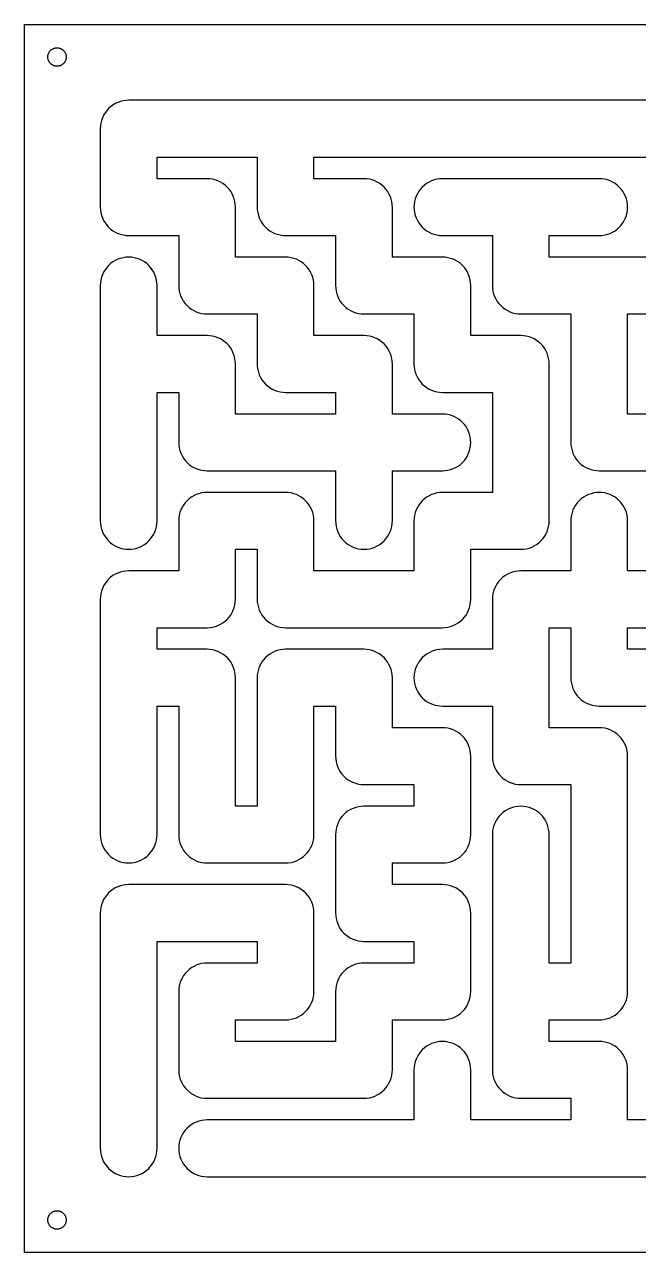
# Model space of a CAD drawing. Header units: millimetres. Extents: x -12 to 215, y -12 to 215.
# Drawn here: x -12 to 101.5, y -12 to 215 of the extents above; entities that cross this region are included whole.
import ezdxf

# ---------------------------------------------------------------- set-up
doc = ezdxf.new("R2010")
doc.units = ezdxf.units.MM
doc.layers.add('CUT', color=1, linetype='Continuous')

msp = doc.modelspace()

# ---------------------------------------------------------------- linework, layer by layer
at = {"layer": 'CUT'}
for points in [[(-12, -12), (-12, 215), (215, 215), (215, -12), (-12, -12)], [(-4.3, 209), (-4.3, 208.92), (-4.31, 208.83), (-4.32, 208.75), (-4.33, 208.67), (-4.35, 208.59), (-4.37, 208.51), (-4.4, 208.43), (-4.43, 208.35), (-4.46, 208.27), (-4.5, 208.2), (-4.54, 208.13), (-4.59, 208.06), (-4.63, 207.99), (-4.69, 207.92), (-4.74, 207.86), (-4.8, 207.8), (-4.86, 207.74), (-4.92, 207.69), (-4.99, 207.63), (-5.06, 207.59), (-5.13, 207.54), (-5.2, 207.5), (-5.27, 207.46), (-5.35, 207.43), (-5.43, 207.4), (-5.51, 207.37), (-5.59, 207.35), (-5.67, 207.33), (-5.75, 207.32), (-5.83, 207.31), (-5.92, 207.3), (-6, 207.3), (-6.08, 207.3), (-6.17, 207.31), (-6.25, 207.32), (-6.33, 207.33), (-6.41, 207.35), (-6.49, 207.37), (-6.57, 207.4), (-6.65, 207.43), (-6.73, 207.46), (-6.8, 207.5), (-6.87, 207.54), (-6.94, 207.59), (-7.01, 207.63), (-7.08, 207.69), (-7.14, 207.74), (-7.2, 207.8), (-7.26, 207.86), (-7.31, 207.92), (-7.37, 207.99), (-7.41, 208.06), (-7.46, 208.13), (-7.5, 208.2), (-7.54, 208.27), (-7.57, 208.35), (-7.6, 208.43), (-7.63, 208.51), (-7.65, 208.59), (-7.67, 208.67), (-7.68, 208.75), (-7.69, 208.83), (-7.7, 208.92), (-7.7, 209), (-7.7, 209.08), (-7.69, 209.17), (-7.68, 209.25), (-7.67, 209.33), (-7.65, 209.41), (-7.63, 209.49), (-7.6, 209.57), (-7.57, 209.65), (-7.54, 209.73), (-7.5, 209.8), (-7.46, 209.87), (-7.41, 209.94), (-7.37, 210.01), (-7.31, 210.08), (-7.26, 210.14), (-7.2, 210.2), (-7.14, 210.26), (-7.08, 210.31), (-7.01, 210.37), (-6.94, 210.41), (-6.87, 210.46), (-6.8, 210.5), (-6.73, 210.54), (-6.65, 210.57), (-6.57, 210.6), (-6.49, 210.63), (-6.41, 210.65), (-6.33, 210.67), (-6.25, 210.68), (-6.17, 210.69), (-6.08, 210.7), (-6, 210.7), (-5.92, 210.7), (-5.83, 210.69), (-5.75, 210.68), (-5.67, 210.67), (-5.59, 210.65), (-5.51, 210.63), (-5.43, 210.6), (-5.35, 210.57), (-5.27, 210.54), (-5.2, 210.5), (-5.13, 210.46), (-5.06, 210.41), (-4.99, 210.37), (-4.92, 210.31), (-4.86, 210.26), (-4.8, 210.2), (-4.74, 210.14), (-4.69, 210.08), (-4.63, 210.01), (-4.59, 209.94), (-4.54, 209.87), (-4.5, 209.8), (-4.46, 209.73), (-4.43, 209.65), (-4.4, 209.57), (-4.37, 209.49), (-4.35, 209.41), (-4.33, 209.33), (-4.32, 209.25), (-4.31, 209.17), (-4.3, 209.08), (-4.3, 209)], [(-4.3, -6), (-4.3, -6.08), (-4.31, -6.17), (-4.32, -6.25), (-4.33, -6.33), (-4.35, -6.41), (-4.37, -6.49), (-4.4, -6.57), (-4.43, -6.65), (-4.46, -6.73), (-4.5, -6.8), (-4.54, -6.87), (-4.59, -6.94), (-4.63, -7.01), (-4.69, -7.08), (-4.74, -7.14), (-4.8, -7.2), (-4.86, -7.26), (-4.92, -7.31), (-4.99, -7.37), (-5.06, -7.41), (-5.13, -7.46), (-5.2, -7.5), (-5.27, -7.54), (-5.35, -7.57), (-5.43, -7.6), (-5.51, -7.63), (-5.59, -7.65), (-5.67, -7.67), (-5.75, -7.68), (-5.83, -7.69), (-5.92, -7.7), (-6, -7.7), (-6.08, -7.7), (-6.17, -7.69), (-6.25, -7.68), (-6.33, -7.67), (-6.41, -7.65), (-6.49, -7.63), (-6.57, -7.6), (-6.65, -7.57), (-6.73, -7.54), (-6.8, -7.5), (-6.87, -7.46), (-6.94, -7.41), (-7.01, -7.37), (-7.08, -7.31), (-7.14, -7.26), (-7.2, -7.2), (-7.26, -7.14), (-7.31, -7.08), (-7.37, -7.01), (-7.41, -6.94), (-7.46, -6.87), (-7.5, -6.8), (-7.54, -6.73), (-7.57, -6.65), (-7.6, -6.57), (-7.63, -6.49), (-7.65, -6.41), (-7.67, -6.33), (-7.68, -6.25), (-7.69, -6.17), (-7.7, -6.08), (-7.7, -6), (-7.7, -5.92), (-7.69, -5.83), (-7.68, -5.75), (-7.67, -5.67), (-7.65, -5.59), (-7.63, -5.51), (-7.6, -5.43), (-7.57, -5.35), (-7.54, -5.27), (-7.5, -5.2), (-7.46, -5.13), (-7.41, -5.06), (-7.37, -4.99), (-7.31, -4.92), (-7.26, -4.86), (-7.2, -4.8), (-7.14, -4.74), (-7.08, -4.69), (-7.01, -4.63), (-6.94, -4.59), (-6.87, -4.54), (-6.8, -4.5), (-6.73, -4.46), (-6.65, -4.43), (-6.57, -4.4), (-6.49, -4.37), (-6.41, -4.35), (-6.33, -4.33), (-6.25, -4.32), (-6.17, -4.31), (-6.08, -4.3), (-6, -4.3), (-5.92, -4.3), (-5.83, -4.31), (-5.75, -4.32), (-5.67, -4.33), (-5.59, -4.35), (-5.51, -4.37), (-5.43, -4.4), (-5.35, -4.43), (-5.27, -4.46), (-5.2, -4.5), (-5.13, -4.54), (-5.06, -4.59), (-4.99, -4.63), (-4.92, -4.69), (-4.86, -4.74), (-4.8, -4.8), (-4.74, -4.86), (-4.69, -4.92), (-4.63, -4.99), (-4.59, -5.06), (-4.54, -5.13), (-4.5, -5.2), (-4.46, -5.27), (-4.43, -5.35), (-4.4, -5.43), (-4.37, -5.51), (-4.35, -5.59), (-4.33, -5.67), (-4.32, -5.75), (-4.31, -5.83), (-4.3, -5.92), (-4.3, -6)]]:
    msp.add_lwpolyline(points, close=True, dxfattribs=at)
for points in [[(108.75, 201), (94.25, 201), (79.75, 201), (65.25, 201), (50.75, 201), (36.25, 201), (21.75, 201), (7.25, 201), (6.74, 200.97), (6.23, 200.9), (5.73, 200.77), (5.24, 200.6), (4.78, 200.38), (4.33, 200.12), (3.92, 199.81), (3.54, 199.46), (3.19, 199.08), (2.88, 198.67), (2.62, 198.22), (2.4, 197.76), (2.23, 197.27), (2.1, 196.77), (2.03, 196.26), (2, 195.75), (2, 181.25), (2.03, 180.74), (2.1, 180.23), (2.23, 179.73), (2.4, 179.24), (2.62, 178.78), (2.88, 178.33), (3.19, 177.92), (3.54, 177.54), (3.92, 177.19), (4.33, 176.88), (4.78, 176.62), (5.24, 176.4), (5.73, 176.23), (6.23, 176.1), (6.61, 176.04), (6.74, 176.03), (7.25, 176), (16.5, 176), (16.5, 166.75), (16.53, 166.24), (16.6, 165.73), (16.73, 165.23), (16.9, 164.74), (17.12, 164.28), (17.38, 163.83), (17.69, 163.42), (18.04, 163.04), (18.42, 162.69), (18.83, 162.38), (19.28, 162.12), (19.74, 161.9), (20.23, 161.73), (20.73, 161.6), (21.24, 161.53), (21.75, 161.5), (31, 161.5), (31, 152.25), (31.03, 151.74), (31.1, 151.23), (31.23, 150.73), (31.4, 150.24), (31.62, 149.78), (31.88, 149.33), (32.19, 148.92), (32.54, 148.54), (32.92, 148.19), (33.33, 147.88), (33.78, 147.62), (34.24, 147.4), (34.73, 147.23), (35.23, 147.1), (35.74, 147.03), (36.25, 147), (45.5, 147), (45.5, 143), (36.25, 143), (27, 143), (27, 152.25), (26.97, 152.76), (26.9, 153.27), (26.77, 153.77), (26.6, 154.26), (26.38, 154.72), (26.12, 155.17), (25.81, 155.58), (25.46, 155.96), (25.08, 156.31), (24.67, 156.62), (24.22, 156.88), (23.76, 157.1), (23.27, 157.27), (22.77, 157.4), (22.26, 157.47), (21.75, 157.5), (12.5, 157.5), (12.5, 166.75), (12.47, 167.26), (12.4, 167.77), (12.27, 168.27), (12.1, 168.76), (11.88, 169.22), (11.62, 169.67), (11.31, 170.08), (10.96, 170.46), (10.58, 170.81), (10.17, 171.12), (9.72, 171.38), (9.26, 171.6), (8.77, 171.77), (8.27, 171.9), (7.76, 171.97), (7.25, 172), (6.74, 171.97), (6.23, 171.9), (5.73, 171.77), (5.24, 171.6), (4.78, 171.38), (4.33, 171.12), (3.92, 170.81), (3.54, 170.46), (3.19, 170.08), (2.88, 169.67), (2.62, 169.22), (2.4, 168.76), (2.23, 168.27), (2.1, 167.77), (2.03, 167.26), (2, 166.75), (2, 152.25), (2, 137.75), (2, 123.25), (2.03, 122.74), (2.1, 122.23), (2.23, 121.73), (2.4, 121.24), (2.62, 120.78), (2.88, 120.33), (3.19, 119.92), (3.54, 119.54), (3.92, 119.19), (4.33, 118.88), (4.78, 118.62), (5.24, 118.4), (5.73, 118.23), (6.23, 118.1), (6.74, 118.03), (7.25, 118), (7.76, 118.03), (8.27, 118.1), (8.77, 118.23), (9.26, 118.4), (9.72, 118.62), (10.17, 118.88), (10.58, 119.19), (10.96, 119.54), (11.31, 119.92), (11.62, 120.33), (11.88, 120.78), (12.1, 121.24), (12.27, 121.73), (12.4, 122.23), (12.47, 122.74), (12.5, 123.25), (12.5, 137.75), (12.5, 147), (16.5, 147), (16.5, 137.75), (16.53, 137.24), (16.6, 136.73), (16.73, 136.23), (16.9, 135.74), (17.12, 135.28), (17.38, 134.83), (17.69, 134.42), (18.04, 134.04), (18.42, 133.69), (18.83, 133.38), (19.28, 133.12), (19.74, 132.9), (20.23, 132.73), (20.73, 132.6), (21.24, 132.53), (21.75, 132.5), (36.25, 132.5), (45.5, 132.5), (45.5, 123.25), (45.53, 122.74), (45.6, 122.23), (45.73, 121.73), (45.9, 121.24), (46.12, 120.78), (46.38, 120.33), (46.69, 119.92), (47.04, 119.54), (47.42, 119.19), (47.83, 118.88), (48.28, 118.62), (48.74, 118.4), (49.23, 118.23), (49.73, 118.1), (50.24, 118.03), (50.75, 118), (51.26, 118.03), (51.77, 118.1), (52.27, 118.23), (52.76, 118.4), (53.22, 118.62), (53.67, 118.88), (54.08, 119.19), (54.46, 119.54), (54.81, 119.92), (55.12, 120.33), (55.38, 120.78), (55.6, 121.24), (55.77, 121.73), (55.9, 122.23), (55.97, 122.74), (56, 123.25), (56, 132.5), (65.25, 132.5), (65.76, 132.53), (66.27, 132.6), (66.77, 132.73), (67.26, 132.9), (67.72, 133.12), (68.17, 133.38), (68.58, 133.69), (68.96, 134.04), (69.31, 134.42), (69.62, 134.83), (69.88, 135.28), (70.1, 135.74), (70.27, 136.23), (70.4, 136.73), (70.47, 137.24), (70.5, 137.75), (70.47, 138.26), (70.4, 138.77), (70.27, 139.27), (70.1, 139.76), (69.88, 140.22), (69.62, 140.67), (69.31, 141.08), (68.96, 141.46), (68.58, 141.81), (68.17, 142.12), (67.72, 142.38), (67.26, 142.6), (66.77, 142.77), (66.27, 142.9), (65.76, 142.97), (65.25, 143), (56, 143), (56, 152.25), (55.97, 152.76), (55.9, 153.27), (55.77, 153.77), (55.6, 154.26), (55.38, 154.72), (55.12, 155.17), (54.81, 155.58), (54.46, 155.96), (54.08, 156.31), (53.67, 156.62), (53.22, 156.88), (52.76, 157.1), (52.27, 157.27), (51.77, 157.4), (51.26, 157.47), (50.75, 157.5), (41.5, 157.5), (41.5, 166.75), (41.47, 167.26), (41.4, 167.77), (41.27, 168.27), (41.1, 168.76), (40.88, 169.22), (40.62, 169.67), (40.31, 170.08), (39.96, 170.46), (39.58, 170.81), (39.17, 171.12), (38.72, 171.38), (38.26, 171.6), (37.77, 171.77), (37.27, 171.9), (36.76, 171.97), (36.25, 172), (27, 172), (27, 181.25), (26.97, 181.76), (26.9, 182.27), (26.77, 182.77), (26.6, 183.26), (26.38, 183.72), (26.12, 184.17), (25.81, 184.58), (25.46, 184.96), (25.08, 185.31), (24.67, 185.62), (24.22, 185.88), (23.76, 186.1), (23.27, 186.27), (22.77, 186.4), (22.26, 186.47), (21.75, 186.5), (12.5, 186.5), (12.5, 190.5), (21.75, 190.5), (31, 190.5), (31, 181.25), (31.03, 180.74), (31.1, 180.23), (31.23, 179.73), (31.4, 179.24), (31.62, 178.78), (31.88, 178.33), (32.19, 177.92), (32.54, 177.54), (32.92, 177.19), (33.33, 176.88), (33.78, 176.62), (34.24, 176.4), (34.73, 176.23), (35.23, 176.1), (35.74, 176.03), (36.25, 176), (45.5, 176), (45.5, 166.75), (45.53, 166.24), (45.6, 165.73), (45.73, 165.23), (45.9, 164.74), (46.12, 164.28), (46.38, 163.83), (46.69, 163.42), (47.04, 163.04), (47.42, 162.69), (47.83, 162.38), (48.28, 162.12), (48.74, 161.9), (49.23, 161.73), (49.73, 161.6), (50.24, 161.53), (50.75, 161.5), (60, 161.5), (60, 152.25), (60.03, 151.74), (60.1, 151.23), (60.23, 150.73), (60.4, 150.24), (60.62, 149.78), (60.88, 149.33), (61.19, 148.92), (61.54, 148.54), (61.92, 148.19), (62.33, 147.88), (62.78, 147.62), (63.24, 147.4), (63.73, 147.23), (64.23, 147.1), (64.74, 147.03), (65.25, 147), (74.5, 147), (74.5, 137.75), (74.5, 128.5), (65.25, 128.5), (64.74, 128.47), (64.23, 128.4), (63.73, 128.27), (63.24, 128.1), (62.78, 127.88), (62.33, 127.62), (61.92, 127.31), (61.54, 126.96), (61.19, 126.58), (60.88, 126.17), (60.62, 125.72), (60.4, 125.26), (60.23, 124.77), (60.1, 124.27), (60.03, 123.76), (60, 123.25), (60, 114), (50.75, 114), (41.5, 114), (41.5, 123.25), (41.47, 123.76), (41.4, 124.27), (41.27, 124.77), (41.1, 125.26), (40.88, 125.72), (40.62, 126.17), (40.31, 126.58), (39.96, 126.96), (39.58, 127.31), (39.17, 127.62), (38.72, 127.88), (38.26, 128.1), (37.77, 128.27), (37.27, 128.4), (36.76, 128.47), (36.25, 128.5), (21.75, 128.5), (21.24, 128.47), (20.73, 128.4), (20.23, 128.27), (19.74, 128.1), (19.28, 127.88), (18.83, 127.62), (18.42, 127.31), (18.04, 126.96), (17.69, 126.58), (17.38, 126.17), (17.12, 125.72), (16.9, 125.26), (16.73, 124.77), (16.6, 124.27), (16.53, 123.76), (16.5, 123.25), (16.5, 114), (7.25, 114), (6.74, 113.97), (6.23, 113.9), (5.73, 113.77), (5.24, 113.6), (4.78, 113.38), (4.33, 113.12), (3.92, 112.81), (3.54, 112.46), (3.19, 112.08), (2.88, 111.67), (2.62, 111.22), (2.4, 110.76), (2.23, 110.27), (2.1, 109.77), (2.03, 109.26), (2, 108.75), (2, 94.25), (2, 79.75), (2, 65.25), (2.03, 64.74), (2.1, 64.23), (2.23, 63.73), (2.4, 63.24), (2.62, 62.78), (2.88, 62.33), (3.19, 61.92), (3.54, 61.54), (3.92, 61.19), (4.33, 60.88), (4.78, 60.62), (5.24, 60.4), (5.73, 60.23), (6.23, 60.1), (6.74, 60.03), (7.25, 60), (7.76, 60.03), (8.27, 60.1), (8.77, 60.23), (9.26, 60.4), (9.72, 60.62), (10.17, 60.88), (10.58, 61.19), (10.96, 61.54), (11.31, 61.92), (11.62, 62.33), (11.88, 62.78), (12.1, 63.24), (12.27, 63.73), (12.4, 64.23), (12.47, 64.74), (12.5, 65.25), (12.5, 79.75), (12.5, 89), (16.5, 89), (16.5, 79.75), (16.5, 65.25), (16.53, 64.74), (16.6, 64.23), (16.73, 63.73), (16.9, 63.24), (17.12, 62.78), (17.38, 62.33), (17.69, 61.92), (18.04, 61.54), (18.42, 61.19), (18.83, 60.88), (19.28, 60.62), (19.74, 60.4), (20.23, 60.23), (20.73, 60.1), (21.24, 60.03), (21.75, 60), (36.25, 60), (36.76, 60.03), (37.27, 60.1), (37.77, 60.23), (38.26, 60.4), (38.72, 60.62), (39.17, 60.88), (39.58, 61.19), (39.96, 61.54), (40.31, 61.92), (40.62, 62.33), (40.88, 62.78), (41.1, 63.24), (41.27, 63.73), (41.4, 64.23), (41.47, 64.74), (41.5, 65.25), (41.5, 79.75), (41.5, 89), (45.5, 89), (45.5, 79.75), (45.53, 79.24), (45.6, 78.73), (45.73, 78.23), (45.9, 77.74), (46.12, 77.28), (46.38, 76.83), (46.69, 76.42), (47.04, 76.04), (47.42, 75.69), (47.83, 75.38), (48.28, 75.12), (48.74, 74.9), (48.81, 74.87), (49.23, 74.73), (49.73, 74.6), (50.24, 74.53), (50.75, 74.5), (60, 74.5), (60, 70.5), (50.75, 70.5), (50.24, 70.47), (49.73, 70.4), (49.23, 70.27), (48.74, 70.1), (48.28, 69.88), (47.83, 69.62), (47.42, 69.31), (47.04, 68.96), (46.69, 68.58), (46.38, 68.17), (46.12, 67.72), (45.9, 67.26), (45.73, 66.77), (45.6, 66.27), (45.53, 65.76), (45.5, 65.25), (45.5, 50.75), (45.53, 50.24), (45.6, 49.73), (45.73, 49.23), (45.9, 48.74), (46.12, 48.28), (46.38, 47.83), (46.69, 47.42), (47.04, 47.04), (47.42, 46.69), (47.83, 46.38), (48.28, 46.12), (48.74, 45.9), (49.23, 45.73), (49.73, 45.6), (50.24, 45.53), (50.75, 45.5), (60, 45.5), (60, 41.5), (50.75, 41.5), (50.24, 41.47), (49.73, 41.4), (49.23, 41.27), (48.74, 41.1), (48.28, 40.88), (47.83, 40.62), (47.42, 40.31), (47.04, 39.96), (46.69, 39.58), (46.38, 39.17), (46.12, 38.72), (45.9, 38.26), (45.73, 37.77), (45.6, 37.27), (45.53, 36.76), (45.5, 36.25), (45.5, 27), (36.25, 27), (27, 27), (27, 31), (36.25, 31), (36.76, 31.03), (37.27, 31.1), (37.77, 31.23), (38.26, 31.4), (38.72, 31.62), (39.17, 31.88), (39.58, 32.19), (39.96, 32.54), (40.31, 32.92), (40.62, 33.33), (40.88, 33.78), (41.1, 34.24), (41.27, 34.73), (41.4, 35.23), (41.47, 35.74), (41.5, 36.25), (41.5, 50.75), (41.47, 51.26), (41.4, 51.77), (41.27, 52.27), (41.1, 52.76), (40.88, 53.22), (40.62, 53.67), (40.31, 54.08), (39.96, 54.46), (39.58, 54.81), (39.17, 55.12), (38.72, 55.38), (38.26, 55.6), (37.77, 55.77), (37.27, 55.9), (36.76, 55.97), (36.25, 56), (21.75, 56), (7.25, 56), (6.74, 55.97), (6.23, 55.9), (5.73, 55.77), (5.24, 55.6), (4.78, 55.38), (4.33, 55.12), (3.92, 54.81), (3.54, 54.46), (3.19, 54.08), (2.88, 53.67), (2.62, 53.22), (2.4, 52.76), (2.23, 52.27), (2.1, 51.77), (2.03, 51.26), (2, 50.75), (2, 36.25), (2, 21.75), (2, 7.25), (2.03, 6.74), (2.1, 6.23), (2.23, 5.73), (2.4, 5.24), (2.62, 4.78), (2.88, 4.33), (3.19, 3.92), (3.54, 3.54), (3.92, 3.19), (4.33, 2.88), (4.78, 2.62), (5.24, 2.4), (5.73, 2.23), (6.23, 2.1), (6.74, 2.03), (7.25, 2), (7.76, 2.03), (8.27, 2.1), (8.77, 2.23), (9.26, 2.4), (9.72, 2.62), (10.17, 2.88), (10.58, 3.19), (10.96, 3.54), (11.31, 3.92), (11.62, 4.33), (11.88, 4.78), (12.1, 5.24), (12.27, 5.73), (12.4, 6.23), (12.47, 6.74), (12.5, 7.25), (12.5, 21.75), (12.5, 36.25), (12.5, 45.5), (21.75, 45.5), (31, 45.5), (31, 41.5), (21.75, 41.5), (21.24, 41.47), (20.73, 41.4), (20.23, 41.27), (19.74, 41.1), (19.28, 40.88), (18.83, 40.62), (18.42, 40.31), (18.04, 39.96), (17.69, 39.58), (17.38, 39.17), (17.12, 38.72), (16.9, 38.26), (16.73, 37.77), (16.6, 37.27), (16.53, 36.76), (16.5, 36.25), (16.5, 21.75), (16.53, 21.24), (16.6, 20.73), (16.73, 20.23), (16.9, 19.74), (17.12, 19.28), (17.38, 18.83), (17.69, 18.42), (18.04, 18.04), (18.42, 17.69), (18.53, 17.61), (18.83, 17.38), (19.28, 17.12), (19.74, 16.9), (20.05, 16.79), (20.23, 16.73), (20.73, 16.6), (21.24, 16.53), (21.75, 16.5), (36.25, 16.5), (50.75, 16.5), (51.26, 16.53), (51.77, 16.6), (52.27, 16.73), (52.76, 16.9), (53.22, 17.12), (53.67, 17.38), (54.08, 17.69), (54.46, 18.04), (54.81, 18.42), (55.12, 18.83), (55.38, 19.28), (55.6, 19.74), (55.77, 20.23), (55.9, 20.73), (55.97, 21.24), (56, 21.75), (56, 31), (65.25, 31), (65.76, 31.03), (66.27, 31.1), (66.77, 31.23), (67.26, 31.4), (67.72, 31.62), (68.17, 31.88), (68.58, 32.19), (68.96, 32.54), (69.31, 32.92), (69.62, 33.33), (69.88, 33.78), (70.1, 34.24), (70.27, 34.73), (70.4, 35.23), (70.47, 35.74), (70.5, 36.25), (70.5, 50.75), (70.47, 51.26), (70.4, 51.77), (70.27, 52.27), (70.1, 52.76), (69.88, 53.22), (69.62, 53.67), (69.31, 54.08), (68.96, 54.46), (68.58, 54.81), (68.17, 55.12), (67.72, 55.38), (67.26, 55.6), (66.77, 55.77), (66.27, 55.9), (65.76, 55.97), (65.25, 56), (56, 56), (56, 60), (65.25, 60), (65.76, 60.03), (66.27, 60.1), (66.77, 60.23), (67.26, 60.4), (67.72, 60.62), (68.17, 60.88), (68.58, 61.19), (68.96, 61.54), (69.31, 61.92), (69.62, 62.33), (69.88, 62.78), (70.1, 63.24), (70.27, 63.73), (70.4, 64.23), (70.47, 64.74), (70.5, 65.25), (70.5, 79.75), (70.47, 80.26), (70.4, 80.77), (70.27, 81.27), (70.1, 81.76), (69.88, 82.22), (69.62, 82.67), (69.31, 83.08), (68.96, 83.46), (68.58, 83.81), (68.17, 84.12), (67.72, 84.38), (67.26, 84.6), (66.77, 84.77), (66.27, 84.9), (65.76, 84.97), (65.25, 85), (56, 85), (56, 94.25), (55.97, 94.76), (55.9, 95.27), (55.77, 95.77), (55.6, 96.26), (55.38, 96.72), (55.12, 97.17), (54.81, 97.58), (54.46, 97.96), (54.08, 98.31), (53.67, 98.62), (53.22, 98.88), (52.76, 99.1), (52.27, 99.27), (51.77, 99.4), (51.26, 99.47), (50.75, 99.5), (36.25, 99.5), (35.74, 99.47), (35.23, 99.4), (34.73, 99.27), (34.24, 99.1), (33.78, 98.88), (33.33, 98.62), (32.92, 98.31), (32.54, 97.96), (32.19, 97.58), (31.88, 97.17), (31.62, 96.72), (31.4, 96.26), (31.23, 95.77), (31.1, 95.27), (31.03, 94.76), (31, 94.25), (31, 79.75), (31, 70.5), (27, 70.5), (27, 79.75), (27, 94.25), (26.97, 94.76), (26.9, 95.27), (26.77, 95.77), (26.6, 96.26), (26.38, 96.72), (26.12, 97.17), (25.81, 97.58), (25.46, 97.96), (25.08, 98.31), (24.67, 98.62), (24.22, 98.88), (23.76, 99.1), (23.27, 99.27), (22.77, 99.4), (22.26, 99.47), (21.75, 99.5), (12.5, 99.5), (12.5, 103.5), (21.75, 103.5), (22.26, 103.53), (22.77, 103.6), (23.27, 103.73), (23.76, 103.9), (24.22, 104.12), (24.67, 104.38), (25.08, 104.69), (25.46, 105.04), (25.81, 105.42), (26.12, 105.83), (26.38, 106.28), (26.6, 106.74), (26.77, 107.23), (26.9, 107.73), (26.97, 108.24), (27, 108.75), (27, 118), (31, 118), (31, 108.75), (31.03, 108.24), (31.1, 107.73), (31.23, 107.23), (31.4, 106.74), (31.62, 106.28), (31.88, 105.83), (32.19, 105.42), (32.54, 105.04), (32.92, 104.69), (33.33, 104.38), (33.78, 104.12), (34.24, 103.9), (34.31, 103.87), (34.73, 103.73), (35.23, 103.6), (35.74, 103.53), (36.25, 103.5), (50.75, 103.5), (65.25, 103.5), (65.76, 103.53), (66.27, 103.6), (66.77, 103.73), (67.26, 103.9), (67.72, 104.12), (68.17, 104.38), (68.58, 104.69), (68.96, 105.04), (69.31, 105.42), (69.62, 105.83), (69.88, 106.28), (70.1, 106.74), (70.27, 107.23), (70.4, 107.73), (70.47, 108.24), (70.5, 108.75), (70.5, 118), (79.75, 118), (80.26, 118.03), (80.77, 118.1), (81.27, 118.23), (81.76, 118.4), (82.22, 118.62), (82.67, 118.88), (83.08, 119.19), (83.46, 119.54), (83.81, 119.92), (84.12, 120.33), (84.38, 120.78), (84.6, 121.24), (84.77, 121.73), (84.9, 122.23), (84.97, 122.74), (85, 123.25), (85, 137.75), (85, 152.25), (84.97, 152.76), (84.9, 153.27), (84.77, 153.77), (84.6, 154.26), (84.38, 154.72), (84.12, 155.17), (83.81, 155.58), (83.46, 155.96), (83.08, 156.31), (82.67, 156.62), (82.22, 156.88), (81.76, 157.1), (81.27, 157.27), (80.77, 157.4), (80.26, 157.47), (79.75, 157.5), (70.5, 157.5), (70.5, 166.75), (70.47, 167.26), (70.4, 167.77), (70.27, 168.27), (70.1, 168.76), (69.88, 169.22), (69.62, 169.67), (69.31, 170.08), (68.96, 170.46), (68.58, 170.81), (68.17, 171.12), (67.72, 171.38), (67.26, 171.6), (66.77, 171.77), (66.27, 171.9), (65.76, 171.97), (65.25, 172), (56, 172), (56, 181.25), (55.97, 181.76), (55.9, 182.27), (55.77, 182.77), (55.6, 183.26), (55.38, 183.72), (55.12, 184.17), (54.81, 184.58), (54.46, 184.96), (54.08, 185.31), (53.67, 185.62), (53.22, 185.88), (52.76, 186.1), (52.27, 186.27), (51.77, 186.4), (51.26, 186.47), (50.75, 186.5), (41.5, 186.5), (41.5, 190.5), (50.75, 190.5), (65.25, 190.5), (79.75, 190.5), (94.25, 190.5), (103.5, 190.5)], [(103.5, 172), (94.25, 172), (85, 172), (85, 176), (94.25, 176), (94.76, 176.03), (95.27, 176.1), (95.77, 176.23), (96.26, 176.4), (96.72, 176.62), (97.17, 176.88), (97.58, 177.19), (97.96, 177.54), (98.31, 177.92), (98.62, 178.33), (98.88, 178.78), (99.1, 179.24), (99.27, 179.73), (99.4, 180.23), (99.47, 180.74), (99.5, 181.25), (99.47, 181.76), (99.4, 182.27), (99.27, 182.77), (99.1, 183.26), (98.88, 183.72), (98.62, 184.17), (98.31, 184.58), (97.96, 184.96), (97.58, 185.31), (97.17, 185.62), (96.72, 185.88), (96.26, 186.1), (95.77, 186.27), (95.27, 186.4), (94.76, 186.47), (94.25, 186.5), (79.75, 186.5), (65.25, 186.5), (64.74, 186.47), (64.23, 186.4), (63.73, 186.27), (63.24, 186.1), (62.78, 185.88), (62.33, 185.62), (61.92, 185.31), (61.54, 184.96), (61.19, 184.58), (60.88, 184.17), (60.62, 183.72), (60.4, 183.26), (60.23, 182.77), (60.1, 182.27), (60.03, 181.76), (60, 181.25), (60.03, 180.74), (60.1, 180.23), (60.23, 179.73), (60.4, 179.24), (60.62, 178.78), (60.88, 178.33), (61.19, 177.92), (61.54, 177.54), (61.92, 177.19), (62.33, 176.88), (62.78, 176.62), (63.24, 176.4), (63.73, 176.23), (64.23, 176.1), (64.74, 176.03), (65.25, 176), (74.5, 176), (74.5, 166.75), (74.53, 166.24), (74.6, 165.73), (74.73, 165.23), (74.9, 164.74), (75.12, 164.28), (75.38, 163.83), (75.69, 163.42), (76.04, 163.04), (76.42, 162.69), (76.83, 162.38), (77.28, 162.12), (77.74, 161.9), (78.23, 161.73), (78.73, 161.6), (79.24, 161.53), (79.75, 161.5), (89, 161.5), (89, 152.25), (89, 137.75), (89.03, 137.24), (89.1, 136.73), (89.23, 136.23), (89.4, 135.74), (89.62, 135.28), (89.88, 134.83), (90.19, 134.42), (90.54, 134.04), (90.92, 133.69), (91.33, 133.38), (91.78, 133.12), (92.24, 132.9), (92.73, 132.73), (93.23, 132.6), (93.74, 132.53), (94.25, 132.5), (103.5, 132.5)], [(108.75, 143), (99.5, 143), (99.5, 152.25), (99.5, 161.5), (108.75, 161.5)], [(108.75, 114), (99.5, 114), (99.5, 123.25), (99.47, 123.76), (99.4, 124.27), (99.27, 124.77), (99.1, 125.26), (98.88, 125.72), (98.62, 126.17), (98.31, 126.58), (97.96, 126.96), (97.58, 127.31), (97.17, 127.62), (96.72, 127.88), (96.26, 128.1), (95.77, 128.27), (95.27, 128.4), (94.76, 128.47), (94.25, 128.5), (93.74, 128.47), (93.23, 128.4), (92.73, 128.27), (92.24, 128.1), (91.78, 127.88), (91.33, 127.62), (90.92, 127.31), (90.54, 126.96), (90.19, 126.58), (89.88, 126.17), (89.62, 125.72), (89.4, 125.26), (89.23, 124.77), (89.1, 124.27), (89.03, 123.76), (89, 123.25), (89, 114), (79.75, 114), (79.24, 113.97), (78.73, 113.9), (78.23, 113.77), (77.74, 113.6), (77.28, 113.38), (76.83, 113.12), (76.42, 112.81), (76.04, 112.46), (75.69, 112.08), (75.38, 111.67), (75.12, 111.22), (74.9, 110.76), (74.73, 110.27), (74.6, 109.77), (74.53, 109.26), (74.5, 108.75), (74.5, 99.5), (65.25, 99.5), (64.74, 99.47), (64.23, 99.4), (63.73, 99.27), (63.24, 99.1), (62.78, 98.88), (62.33, 98.62), (61.92, 98.31), (61.54, 97.96), (61.19, 97.58), (60.88, 97.17), (60.62, 96.72), (60.4, 96.26), (60.23, 95.77), (60.1, 95.27), (60.03, 94.76), (60, 94.25), (60.03, 93.74), (60.1, 93.23), (60.23, 92.73), (60.4, 92.24), (60.62, 91.78), (60.88, 91.33), (61.19, 90.92), (61.54, 90.54), (61.92, 90.19), (62.33, 89.88), (62.78, 89.62), (63.24, 89.4), (63.73, 89.23), (64.23, 89.1), (64.74, 89.03), (65.25, 89), (74.5, 89), (74.5, 79.75), (74.53, 79.24), (74.6, 78.73), (74.73, 78.23), (74.9, 77.74), (75.12, 77.28), (75.38, 76.83), (75.69, 76.42), (76.04, 76.04), (76.42, 75.69), (76.83, 75.38), (77.28, 75.12), (77.74, 74.9), (77.87, 74.85), (78.23, 74.73), (78.73, 74.6), (79.24, 74.53), (79.75, 74.5), (89, 74.5), (89, 65.25), (89, 50.75), (89, 41.5), (85, 41.5), (85, 50.75), (85, 65.25), (84.97, 65.76), (84.9, 66.27), (84.77, 66.77), (84.6, 67.26), (84.38, 67.72), (84.12, 68.17), (83.81, 68.58), (83.46, 68.96), (83.08, 69.31), (82.67, 69.62), (82.22, 69.88), (81.76, 70.1), (81.27, 70.27), (80.77, 70.4), (80.26, 70.47), (79.75, 70.5), (79.24, 70.47), (78.73, 70.4), (78.23, 70.27), (77.74, 70.1), (77.28, 69.88), (76.83, 69.62), (76.42, 69.31), (76.04, 68.96), (75.69, 68.58), (75.38, 68.17), (75.12, 67.72), (74.9, 67.26), (74.73, 66.77), (74.6, 66.27), (74.53, 65.76), (74.5, 65.25), (74.5, 50.75), (74.5, 36.25), (74.5, 21.75), (74.53, 21.24), (74.6, 20.73), (74.73, 20.23), (74.9, 19.74), (75.12, 19.28), (75.38, 18.83), (75.69, 18.42), (76.04, 18.04), (76.42, 17.69), (76.83, 17.38), (77.28, 17.12), (77.74, 16.9), (78.23, 16.73), (78.73, 16.6), (79.24, 16.53), (79.75, 16.5), (89, 16.5), (89, 12.5), (79.75, 12.5), (70.5, 12.5), (70.5, 21.75), (70.47, 22.26), (70.4, 22.77), (70.27, 23.27), (70.1, 23.76), (69.88, 24.22), (69.62, 24.67), (69.31, 25.08), (68.96, 25.46), (68.58, 25.81), (68.17, 26.12), (67.72, 26.38), (67.26, 26.6), (66.77, 26.77), (66.27, 26.9), (65.76, 26.97), (65.25, 27), (64.74, 26.97), (64.23, 26.9), (63.73, 26.77), (63.24, 26.6), (62.78, 26.38), (62.33, 26.12), (61.92, 25.81), (61.54, 25.46), (61.19, 25.08), (60.88, 24.67), (60.62, 24.22), (60.4, 23.76), (60.23, 23.27), (60.1, 22.77), (60.03, 22.26), (60, 21.75), (60, 12.5), (50.75, 12.5), (36.25, 12.5), (21.75, 12.5), (21.24, 12.47), (20.73, 12.4), (20.23, 12.27), (19.74, 12.1), (19.28, 11.88), (18.83, 11.62), (18.42, 11.31), (18.04, 10.96), (17.69, 10.58), (17.38, 10.17), (17.12, 9.72), (16.9, 9.26), (16.73, 8.77), (16.6, 8.27), (16.53, 7.76), (16.5, 7.25), (16.53, 6.74), (16.6, 6.23), (16.73, 5.73), (16.9, 5.24), (17.12, 4.78), (17.38, 4.33), (17.69, 3.92), (18.04, 3.54), (18.42, 3.19), (18.83, 2.88), (19.28, 2.62), (19.74, 2.4), (20.23, 2.23), (20.73, 2.1), (21.24, 2.03), (21.75, 2), (21.75, 2), (36.25, 2), (50.75, 2), (65.25, 2), (79.75, 2), (94.25, 2), (108.75, 2)], [(108.75, 12.5), (99.5, 12.5), (99.5, 21.75), (99.47, 22.26), (99.4, 22.77), (99.27, 23.27), (99.1, 23.76), (98.88, 24.22), (98.62, 24.67), (98.31, 25.08), (97.96, 25.46), (97.58, 25.81), (97.17, 26.12), (96.72, 26.38), (96.26, 26.6), (95.77, 26.77), (95.27, 26.9), (94.76, 26.97), (94.25, 27), (85, 27), (85, 31), (94.25, 31), (94.76, 31.03), (95.27, 31.1), (95.77, 31.23), (96.26, 31.4), (96.72, 31.62), (97.17, 31.88), (97.58, 32.19), (97.96, 32.54), (98.31, 32.92), (98.62, 33.33), (98.88, 33.78), (99.1, 34.24), (99.27, 34.73), (99.4, 35.23), (99.47, 35.74), (99.5, 36.25), (99.5, 50.75), (99.5, 65.25), (99.5, 79.75), (99.47, 80.26), (99.4, 80.77), (99.27, 81.27), (99.1, 81.76), (98.88, 82.22), (98.62, 82.67), (98.31, 83.08), (97.96, 83.46), (97.58, 83.81), (97.17, 84.12), (96.72, 84.38), (96.26, 84.6), (95.77, 84.77), (95.27, 84.9), (94.76, 84.97), (94.25, 85), (85, 85), (85, 94.25), (85, 103.5), (89, 103.5), (89, 94.25), (89.03, 93.74), (89.1, 93.23), (89.23, 92.73), (89.4, 92.24), (89.62, 91.78), (89.88, 91.33), (90.19, 90.92), (90.54, 90.54), (90.92, 90.19), (91.33, 89.88), (91.78, 89.62), (92.24, 89.4), (92.37, 89.35), (92.73, 89.23), (93.23, 89.1), (93.74, 89.03), (94.25, 89), (103.5, 89)], [(108.75, 99.5), (99.5, 99.5), (99.5, 103.5), (108.75, 103.5)]]:
    msp.add_lwpolyline(points, dxfattribs=at)

doc.saveas('drawing.dxf')
